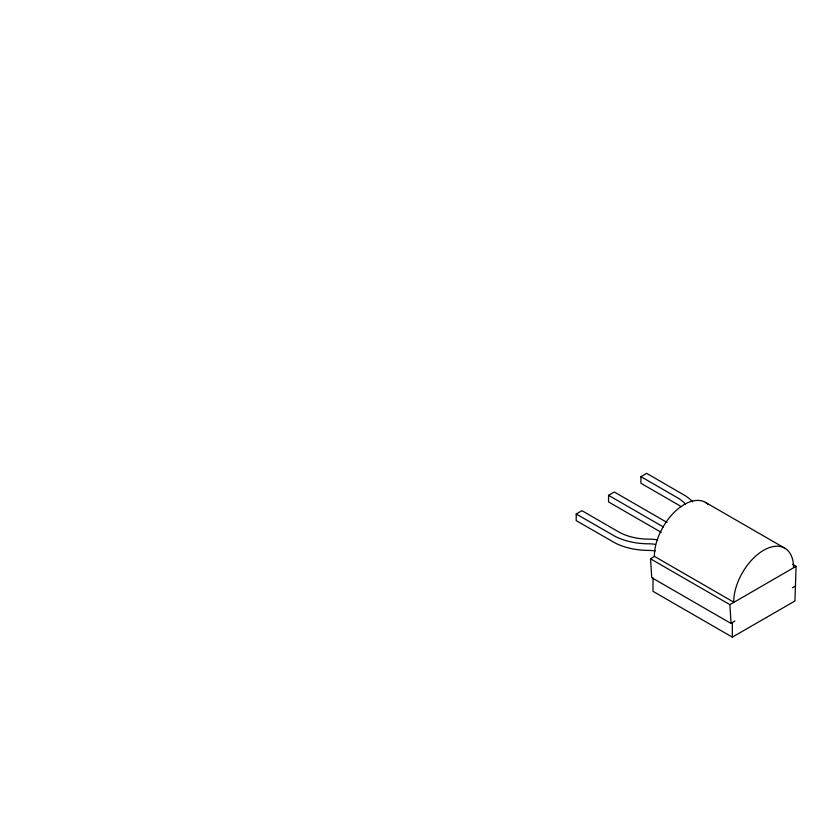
<?xml version="1.0" encoding="UTF-8"?>
<svg xmlns="http://www.w3.org/2000/svg" width="838" height="838" viewBox="0 0 838 838"><rect width="100%" height="100%" fill="white"/><g stroke="black" fill="none" stroke-linecap="round" stroke-linejoin="round"><path stroke-width="1.26" d="M653.001 577.853L653.001 591.335L732.328 637.142L794.927 601.003L796.1 566.31L792.696 564.341M708.047 504.298A42.329 24.438 -60 0 0 674.674 511.871A42.329 24.438 -60 0 0 654.363 556.327L650.56 558.841L651.734 577.665L731.061 623.472L734.874 620.958M731.061 623.472L729.888 604.638L796.1 566.31M655.264 550.943A29.519 17.043 0 0 0 649.429 550.43L646.978 550.398A51.17 29.54 0 0 1 615.165 543.024L576.198 520.618L576.198 513.998L581.928 510.688L618.57 531.837A43.094 24.878 0 0 0 647.334 539.106A37.637 21.725 0 0 1 657.285 539.787M661.255 532.36L608.556 501.931L608.556 495.321L614.285 492.011L666.985 522.43M681.085 506.728A43.094 24.878 0 0 0 677.544 504.413L640.902 483.254L640.902 476.644L646.632 473.334L685.463 495.824A51.17 29.54 0 0 1 692.617 501.878M792.381 587.763L794.927 586.296M705.46 502.391L784.787 548.188M640.902 476.644L677.544 497.793A43.094 24.878 0 0 1 685.4 504.015M608.556 495.321L663.497 527.039M654.363 556.327L733.69 602.134A42.329 24.438 -60 0 1 763.628 550.283A42.329 24.438 -60 0 1 793.555 567.567M576.198 513.998L615.155 536.414A51.17 29.54 0 0 0 646.978 543.789L649.429 543.81A29.519 17.043 0 0 1 655.264 544.323M650.56 558.841L729.888 604.638M732.328 622.435L732.328 637.142"/></g></svg>
